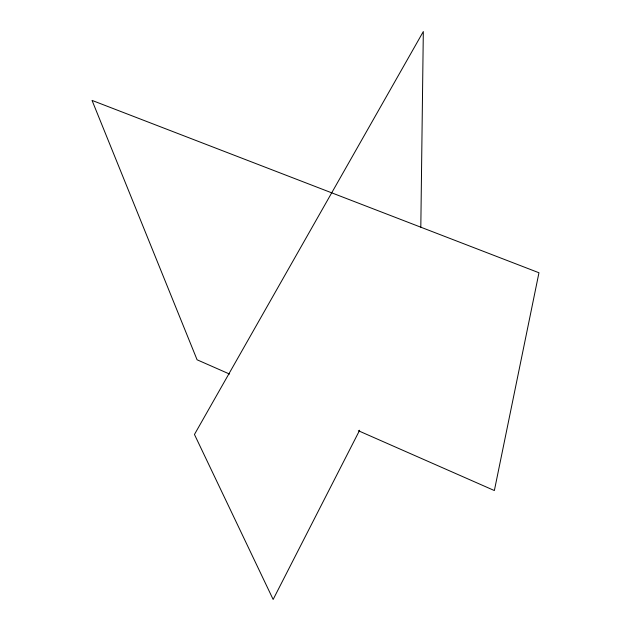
<?xml version="1.0" encoding="UTF-8"?>
<svg xmlns="http://www.w3.org/2000/svg" width="631" height="631" viewBox="0 0 631 631"><rect width="100%" height="100%" fill="white"/><g stroke="black" fill="none" stroke-linecap="round" stroke-linejoin="round"><path stroke-width="0.95" d="M420.814 227.192L423.322 31.55L194.458 434.467L273.144 599.45L359.654 430.224M229.518 374.049L197.085 359.788L92.039 100.4L538.961 272.758L494.365 490.547L358.337 430.713"/></g></svg>
